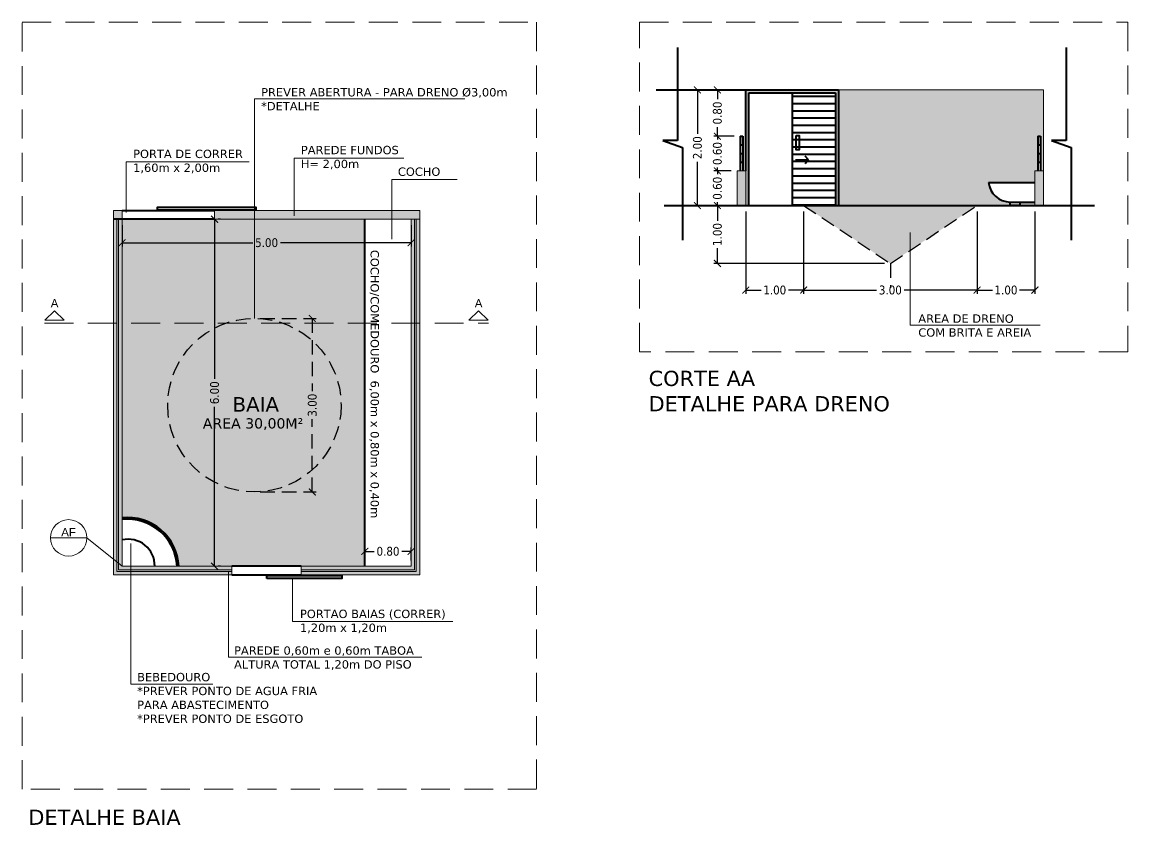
# Model space of a CAD drawing. Header units: millimetres. Extents: x 2543 to 3089, y 1295 to 1485.
# Drawn here: x 2895.17 to 2914.3, y 1370.29 to 1384.17 of the extents above; entities that cross this region are included whole.
import ezdxf

# ---------------------------------------------------------------- set-up
doc = ezdxf.new("R2010")
doc.units = ezdxf.units.MM
doc.linetypes.add('DASHED', pattern=[0.75, 0.5, -0.25])
doc.linetypes.add('RAYITAS', pattern=[0.375, 0.25, -0.125])
doc.layers.get('Defpoints').update_dxf_attribs({"lineweight": 0})
for name, color, linetype, lineweight in [('AF-Indicação coluna', 5, 'Continuous', 20), ('AF-Textos coluna', 7, 'Continuous', 20), ('ARQ. Linha Grossa', 5, 'Continuous', 40), ('ARQ. Texto', 7, 'Continuous', 0)]:
    doc.layers.add(name, color=color, linetype=linetype, lineweight=lineweight)
doc.layers.add('ARQ. Hachura', color=7, linetype='Continuous', lineweight=0, true_color=0x9e9e9e)
doc.layers.add('Caixa', color=8, linetype='Continuous')
doc.styles.add('ARIAL', font='arial.ttf')
doc.styles.add('NICAZA', font='verdana.ttf', dxfattribs={"width": 0.85})
doc.styles.get("Standard").update_dxf_attribs({"font": 'arial.ttf'})
doc.dimstyles.new('esc-100', dxfattribs={"dimscale": 0.85, "dimtxt": 0.18, "dimasz": 0.14, "dimexe": 0.075, "dimexo": 0.12, "dimgap": 0.06, "dimtad": 0, "dimzin": 0, "dimdsep": 46, "dimtxsty": 'NICAZA', "dimblk": 'ARCHTICK', "dimcen": 0.09, "dimclrd": 7, "dimclre": 7, "dimclrt": 7, "dimadec": 1, "dimazin": 0, "dimtfac": 1, "dimtofl": 0, "dimtmove": 0, "dimatfit": 3, "dimfxl": 1, "dimtolj": 1, "dimtzin": 0, "dimarcsym": 0})

# ---------------------------------------------------------------- blocks, each defined once
blk = doc.blocks.new('_ArchTick')
at = {"color": 0, "linetype": 'ByBlock', "const_width": 0.15}
blk.add_lwpolyline([(-0.5, -0.5), (0.5, 0.5)], dxfattribs=at)
blk = doc.blocks.new('*D176')
at = {"layer": 'AF-Indicação coluna', "color": 7, "lineweight": -2, "transparency": 16777216}
for p, q in [((2896.901, 1380.66), (2896.901, 1380.292)), ((2901.901, 1380.66), (2901.901, 1380.292)), ((2896.901, 1380.356), (2899.161, 1380.356)), ((2901.901, 1380.356), (2899.641, 1380.356))]:
    blk.add_line(p, q, dxfattribs=at)
at = {"layer": 'Defpoints', "color": 0, "transparency": 16777216}
for p in [(2896.901, 1380.762), (2901.901, 1380.762), (2901.901, 1380.356)]:
    blk.add_point(p, dxfattribs=at)
at = {"layer": 'AF-Indicação coluna', "color": 7, "lineweight": -2, "transparency": 16777216, "xscale": 0.119, "yscale": 0.119, "zscale": 0.119, "rotation": 180}
blk.add_blockref('_ArchTick', (2896.901, 1380.356), dxfattribs=at)
at = {"layer": 'AF-Indicação coluna', "color": 7, "lineweight": -2, "transparency": 16777216, "xscale": 0.119, "yscale": 0.119, "zscale": 0.119}
blk.add_blockref('_ArchTick', (2901.901, 1380.356), dxfattribs=at)
at = {"layer": 'AF-Indicação coluna', "color": 7, "transparency": 16777216, "insert": (2899.401, 1380.356), "char_height": 0.153, "attachment_point": 5, "style": 'NICAZA'}
blk.add_mtext('\\A1;5.00', dxfattribs=at)
blk = doc.blocks.new('*D177')
at = {"layer": 'AF-Indicação coluna', "color": 7, "lineweight": -2, "transparency": 16777216}
for p, q in [((2898.501, 1380.762), (2898.501, 1378.004)), ((2898.603, 1380.762), (2898.565, 1380.762)), ((2898.501, 1374.762), (2898.501, 1377.519)), ((2898.603, 1374.762), (2898.565, 1374.762))]:
    blk.add_line(p, q, dxfattribs=at)
at = {"layer": 'Defpoints', "color": 0, "transparency": 16777216}
for p in [(2898.501, 1380.762), (2898.501, 1374.762), (2898.501, 1374.762)]:
    blk.add_point(p, dxfattribs=at)
at = {"layer": 'AF-Indicação coluna', "color": 7, "lineweight": -2, "transparency": 16777216, "xscale": 0.119, "yscale": 0.119, "zscale": 0.119}
for p, rotation in [((2898.501, 1380.762), 90), ((2898.501, 1374.762), 270)]:
    blk.add_blockref('_ArchTick', p, dxfattribs=dict(at, rotation=rotation))
at = {"layer": 'AF-Indicação coluna', "color": 7, "transparency": 16777216, "insert": (2898.501, 1377.762), "char_height": 0.153, "attachment_point": 5, "rotation": 90, "style": 'NICAZA'}
blk.add_mtext('\\A1;6.00', dxfattribs=at)
blk = doc.blocks.new('*D178')
at = {"layer": 'AF-Indicação coluna', "color": 7, "lineweight": -2, "transparency": 16777216}
for p, q in [((2901.101, 1374.864), (2901.101, 1375.084)), ((2901.101, 1375.02), (2901.259, 1375.02)), ((2901.901, 1375.02), (2901.743, 1375.02)), ((2901.901, 1374.864), (2901.901, 1375.084))]:
    blk.add_line(p, q, dxfattribs=at)
at = {"layer": 'Defpoints', "color": 0, "transparency": 16777216}
for p in [(2901.901, 1375.02), (2901.101, 1374.762), (2901.901, 1374.762)]:
    blk.add_point(p, dxfattribs=at)
at = {"layer": 'AF-Indicação coluna', "color": 7, "lineweight": -2, "transparency": 16777216, "xscale": 0.119, "yscale": 0.119, "zscale": 0.119, "rotation": 180}
blk.add_blockref('_ArchTick', (2901.101, 1375.02), dxfattribs=at)
at = {"layer": 'AF-Indicação coluna', "color": 7, "lineweight": -2, "transparency": 16777216, "xscale": 0.119, "yscale": 0.119, "zscale": 0.119}
blk.add_blockref('_ArchTick', (2901.901, 1375.02), dxfattribs=at)
at = {"layer": 'AF-Indicação coluna', "color": 7, "transparency": 16777216, "insert": (2901.501, 1375.02), "char_height": 0.153, "attachment_point": 5, "style": 'NICAZA'}
blk.add_mtext('\\A1;0.80', dxfattribs=at)
blk = doc.blocks.new('*D179')
at = {"layer": 'Caixa', "color": 7, "linetype": 'RAYITAS', "lineweight": -2, "transparency": 16777216}
for p, q in [((2899.292, 1379.047), (2900.256, 1379.047)), ((2900.192, 1379.047), (2900.192, 1377.788)), ((2900.192, 1376.047), (2900.192, 1377.307)), ((2899.292, 1376.047), (2900.256, 1376.047))]:
    blk.add_line(p, q, dxfattribs=at)
at = {"layer": 'Defpoints', "color": 0, "linetype": 'RAYITAS', "transparency": 16777216}
for p in [(2899.19, 1379.047), (2899.19, 1376.047), (2900.192, 1376.047)]:
    blk.add_point(p, dxfattribs=at)
at = {"layer": 'Caixa', "color": 7, "linetype": 'RAYITAS', "lineweight": -2, "transparency": 16777216, "xscale": 0.119, "yscale": 0.119, "zscale": 0.119}
for p, rotation in [((2900.192, 1379.047), 90), ((2900.192, 1376.047), 270)]:
    blk.add_blockref('_ArchTick', p, dxfattribs=dict(at, rotation=rotation))
at = {"layer": 'Caixa', "color": 7, "linetype": 'RAYITAS', "transparency": 16777216, "insert": (2900.192, 1377.547), "char_height": 0.153, "attachment_point": 5, "rotation": 90, "style": 'NICAZA'}
blk.add_mtext('\\A1;3.00', dxfattribs=at)
blk = doc.blocks.new('*D180')
at = {"layer": 'AF-Indicação coluna', "color": 7, "lineweight": -2, "transparency": 16777216}
for p, q in [((2907.691, 1380.896), (2907.691, 1379.473)), ((2908.691, 1380.896), (2908.691, 1379.473)), ((2907.691, 1379.537), (2907.955, 1379.537)), ((2908.691, 1379.537), (2908.427, 1379.537))]:
    blk.add_line(p, q, dxfattribs=at)
at = {"layer": 'Defpoints', "color": 0, "transparency": 16777216}
for p in [(2907.691, 1380.998), (2908.691, 1380.998), (2908.691, 1379.537)]:
    blk.add_point(p, dxfattribs=at)
at = {"layer": 'AF-Indicação coluna', "color": 7, "lineweight": -2, "transparency": 16777216, "xscale": 0.119, "yscale": 0.119, "zscale": 0.119, "rotation": 180}
blk.add_blockref('_ArchTick', (2907.691, 1379.537), dxfattribs=at)
at = {"layer": 'AF-Indicação coluna', "color": 7, "lineweight": -2, "transparency": 16777216, "xscale": 0.119, "yscale": 0.119, "zscale": 0.119}
blk.add_blockref('_ArchTick', (2908.691, 1379.537), dxfattribs=at)
at = {"layer": 'AF-Indicação coluna', "color": 7, "transparency": 16777216, "insert": (2908.191, 1379.537), "char_height": 0.153, "attachment_point": 5, "style": 'NICAZA'}
blk.add_mtext('\\A1;1.00', dxfattribs=at)
blk = doc.blocks.new('*D181')
at = {"layer": 'AF-Indicação coluna', "color": 7, "lineweight": -2, "transparency": 16777216}
for p, q in [((2908.691, 1380.896), (2908.691, 1379.473)), ((2911.691, 1380.896), (2911.691, 1379.473)), ((2908.691, 1379.537), (2909.95, 1379.537)), ((2911.691, 1379.537), (2910.432, 1379.537))]:
    blk.add_line(p, q, dxfattribs=at)
at = {"layer": 'Defpoints', "color": 0, "transparency": 16777216}
for p in [(2908.691, 1380.998), (2911.691, 1380.998), (2911.691, 1379.537)]:
    blk.add_point(p, dxfattribs=at)
at = {"layer": 'AF-Indicação coluna', "color": 7, "lineweight": -2, "transparency": 16777216, "xscale": 0.119, "yscale": 0.119, "zscale": 0.119, "rotation": 180}
blk.add_blockref('_ArchTick', (2908.691, 1379.537), dxfattribs=at)
at = {"layer": 'AF-Indicação coluna', "color": 7, "lineweight": -2, "transparency": 16777216, "xscale": 0.119, "yscale": 0.119, "zscale": 0.119}
blk.add_blockref('_ArchTick', (2911.691, 1379.537), dxfattribs=at)
at = {"layer": 'AF-Indicação coluna', "color": 7, "transparency": 16777216, "insert": (2910.191, 1379.537), "char_height": 0.153, "attachment_point": 5, "style": 'NICAZA'}
blk.add_mtext('\\A1;3.00', dxfattribs=at)
blk = doc.blocks.new('*D182')
at = {"layer": 'AF-Indicação coluna', "color": 7, "lineweight": -2, "transparency": 16777216}
for p, q in [((2911.691, 1380.896), (2911.691, 1379.473)), ((2912.691, 1380.896), (2912.691, 1379.473)), ((2911.691, 1379.537), (2911.955, 1379.537)), ((2912.691, 1379.537), (2912.427, 1379.537))]:
    blk.add_line(p, q, dxfattribs=at)
at = {"layer": 'Defpoints', "color": 0, "transparency": 16777216}
for p in [(2911.691, 1380.998), (2912.691, 1380.998), (2912.691, 1379.537)]:
    blk.add_point(p, dxfattribs=at)
at = {"layer": 'AF-Indicação coluna', "color": 7, "lineweight": -2, "transparency": 16777216, "xscale": 0.119, "yscale": 0.119, "zscale": 0.119, "rotation": 180}
blk.add_blockref('_ArchTick', (2911.691, 1379.537), dxfattribs=at)
at = {"layer": 'AF-Indicação coluna', "color": 7, "lineweight": -2, "transparency": 16777216, "xscale": 0.119, "yscale": 0.119, "zscale": 0.119}
blk.add_blockref('_ArchTick', (2912.691, 1379.537), dxfattribs=at)
at = {"layer": 'AF-Indicação coluna', "color": 7, "transparency": 16777216, "insert": (2912.191, 1379.537), "char_height": 0.153, "attachment_point": 5, "style": 'NICAZA'}
blk.add_mtext('\\A1;1.00', dxfattribs=at)
blk = doc.blocks.new('*D183')
at = {"layer": 'AF-Indicação coluna', "color": 7, "lineweight": -2, "transparency": 16777216}
for p, q in [((2907.589, 1380.998), (2907.135, 1380.998)), ((2907.199, 1380.998), (2907.199, 1380.734)), ((2907.199, 1379.998), (2907.199, 1380.262)), ((2910.089, 1379.998), (2907.135, 1379.998))]:
    blk.add_line(p, q, dxfattribs=at)
at = {"layer": 'Defpoints', "color": 0, "transparency": 16777216}
for p in [(2907.691, 1380.998), (2907.199, 1379.998), (2910.191, 1379.998)]:
    blk.add_point(p, dxfattribs=at)
at = {"layer": 'AF-Indicação coluna', "color": 7, "lineweight": -2, "transparency": 16777216, "xscale": 0.119, "yscale": 0.119, "zscale": 0.119}
for p, rotation in [((2907.199, 1380.998), 90), ((2907.199, 1379.998), 270)]:
    blk.add_blockref('_ArchTick', p, dxfattribs=dict(at, rotation=rotation))
at = {"layer": 'AF-Indicação coluna', "color": 7, "transparency": 16777216, "insert": (2907.199, 1380.498), "char_height": 0.153, "attachment_point": 5, "rotation": 90, "style": 'NICAZA'}
blk.add_mtext('\\A1;1.00', dxfattribs=at)
blk = doc.blocks.new('*D184')
at = {"layer": 'AF-Indicação coluna', "color": 7, "lineweight": -2, "transparency": 16777216}
for p, q in [((2907.439, 1381.598), (2907.135, 1381.598)), ((2907.199, 1381.598), (2907.199, 1381.54)), ((2907.199, 1380.998), (2907.199, 1381.056)), ((2907.439, 1380.998), (2907.135, 1380.998))]:
    blk.add_line(p, q, dxfattribs=at)
at = {"layer": 'Defpoints', "color": 0, "transparency": 16777216}
for p in [(2907.199, 1381.598), (2907.541, 1381.598), (2907.541, 1380.998)]:
    blk.add_point(p, dxfattribs=at)
at = {"layer": 'AF-Indicação coluna', "color": 7, "lineweight": -2, "transparency": 16777216, "xscale": 0.119, "yscale": 0.119, "zscale": 0.119}
for p, rotation in [((2907.199, 1381.598), 90), ((2907.199, 1380.998), 270)]:
    blk.add_blockref('_ArchTick', p, dxfattribs=dict(at, rotation=rotation))
at = {"layer": 'AF-Indicação coluna', "color": 7, "transparency": 16777216, "insert": (2907.199, 1381.298), "char_height": 0.153, "attachment_point": 5, "rotation": 90, "style": 'NICAZA'}
blk.add_mtext('\\A1;0.60', dxfattribs=at)
blk = doc.blocks.new('*D185')
at = {"layer": 'AF-Indicação coluna', "color": 7, "lineweight": -2, "transparency": 16777216}
for p, q in [((2907.489, 1382.198), (2907.135, 1382.198)), ((2907.199, 1382.198), (2907.199, 1382.14)), ((2907.199, 1381.598), (2907.199, 1381.656)), ((2907.439, 1381.598), (2907.135, 1381.598))]:
    blk.add_line(p, q, dxfattribs=at)
at = {"layer": 'Defpoints', "color": 0, "transparency": 16777216}
for p in [(2907.199, 1382.198), (2907.591, 1382.198), (2907.541, 1381.598)]:
    blk.add_point(p, dxfattribs=at)
at = {"layer": 'AF-Indicação coluna', "color": 7, "lineweight": -2, "transparency": 16777216, "xscale": 0.119, "yscale": 0.119, "zscale": 0.119}
for p, rotation in [((2907.199, 1382.198), 90), ((2907.199, 1381.598), 270)]:
    blk.add_blockref('_ArchTick', p, dxfattribs=dict(at, rotation=rotation))
at = {"layer": 'AF-Indicação coluna', "color": 7, "transparency": 16777216, "insert": (2907.199, 1381.898), "char_height": 0.153, "attachment_point": 5, "rotation": 90, "style": 'NICAZA'}
blk.add_mtext('\\A1;0.60', dxfattribs=at)
blk = doc.blocks.new('*D186')
at = {"layer": 'AF-Indicação coluna', "color": 7, "lineweight": -2, "transparency": 16777216}
for p, q in [((2907.589, 1382.998), (2906.79, 1382.998)), ((2906.854, 1382.998), (2906.854, 1382.239)), ((2906.854, 1380.998), (2906.854, 1381.757)), ((2907.589, 1380.998), (2906.79, 1380.998))]:
    blk.add_line(p, q, dxfattribs=at)
at = {"layer": 'Defpoints', "color": 0, "transparency": 16777216}
for p in [(2906.854, 1382.998), (2907.691, 1382.998), (2907.691, 1380.998)]:
    blk.add_point(p, dxfattribs=at)
at = {"layer": 'AF-Indicação coluna', "color": 7, "lineweight": -2, "transparency": 16777216, "xscale": 0.119, "yscale": 0.119, "zscale": 0.119}
for p, rotation in [((2906.854, 1382.998), 90), ((2906.854, 1380.998), 270)]:
    blk.add_blockref('_ArchTick', p, dxfattribs=dict(at, rotation=rotation))
at = {"layer": 'AF-Indicação coluna', "color": 7, "transparency": 16777216, "insert": (2906.854, 1381.998), "char_height": 0.153, "attachment_point": 5, "rotation": 90, "style": 'NICAZA'}
blk.add_mtext('\\A1;2.00', dxfattribs=at)
blk = doc.blocks.new('*D187')
at = {"layer": 'AF-Indicação coluna', "color": 7, "lineweight": -2, "transparency": 16777216}
for p, q in [((2907.489, 1382.998), (2907.135, 1382.998)), ((2907.199, 1382.998), (2907.199, 1382.84)), ((2907.489, 1382.198), (2907.135, 1382.198)), ((2907.199, 1382.198), (2907.199, 1382.356))]:
    blk.add_line(p, q, dxfattribs=at)
at = {"layer": 'Defpoints', "color": 0, "transparency": 16777216}
for p in [(2907.199, 1382.998), (2907.591, 1382.998), (2907.591, 1382.198)]:
    blk.add_point(p, dxfattribs=at)
at = {"layer": 'AF-Indicação coluna', "color": 7, "lineweight": -2, "transparency": 16777216, "xscale": 0.119, "yscale": 0.119, "zscale": 0.119}
for p, rotation in [((2907.199, 1382.998), 90), ((2907.199, 1382.198), 270)]:
    blk.add_blockref('_ArchTick', p, dxfattribs=dict(at, rotation=rotation))
at = {"layer": 'AF-Indicação coluna', "color": 7, "transparency": 16777216, "insert": (2907.199, 1382.598), "char_height": 0.153, "attachment_point": 5, "rotation": 90, "style": 'NICAZA'}
blk.add_mtext('\\A1;0.80', dxfattribs=at)

msp = doc.modelspace()

# ---------------------------------------------------------------- hatches: boundary and pattern name
at = {"layer": 'ARQ. Hachura', "true_color": 0xb8906b, "transparency": 33554625}
h = msp.add_hatch(color=33, dxfattribs=at)
h.dxf.hatch_style = 1
h.paths.add_polyline_path([(2909.241, 1382.948), (2909.241, 1380.998), (2909.291, 1380.998), (2909.291, 1382.998), (2907.691, 1382.998), (2907.691, 1381.598), (2907.691, 1380.998), (2907.741, 1380.998), (2907.741, 1382.948)])
at = {"layer": 'ARQ. Hachura', "true_color": 0x636466, "transparency": 33554457}
h = msp.add_hatch(color=251, dxfattribs=at)
h.dxf.hatch_style = 1
h.paths.add_polyline_path([(2912.263, 1380.998), (2912.263, 1381.058, -0.378247), (2911.891, 1381.398), (2912.691, 1381.398), (2912.691, 1381.598), (2912.741, 1381.598), (2912.741, 1382.198), (2912.791, 1382.198), (2912.791, 1381.598), (2912.841, 1381.598), (2912.841, 1382.998), (2909.291, 1382.998), (2909.291, 1380.998)])
at = {"layer": 'ARQ. Hachura', "true_color": 0xb8906b, "transparency": 33554625}
h = msp.add_hatch(color=33, dxfattribs=at)
h.dxf.hatch_style = 1
h.paths.add_polyline_path([(2907.641, 1381.898), (2907.591, 1381.898), (2907.591, 1381.748), (2907.641, 1381.748)])
h.paths.add_polyline_path([(2907.641, 1382.198), (2907.591, 1382.198), (2907.591, 1382.048), (2907.641, 1382.048)])
h = msp.add_hatch(color=33, dxfattribs=at)
h.dxf.hatch_style = 1
h.paths.add_polyline_path([(2912.741, 1381.748), (2912.791, 1381.748), (2912.791, 1381.898), (2912.741, 1381.898)])
h.paths.add_polyline_path([(2912.791, 1382.198), (2912.741, 1382.198), (2912.741, 1382.048), (2912.791, 1382.048)])
at = {"layer": 'ARQ. Hachura', "true_color": 0x636466, "transparency": 33554521}
h = msp.add_hatch(color=251, dxfattribs=at)
h.dxf.hatch_style = 1
h.paths.add_polyline_path([(2907.541, 1380.998), (2907.691, 1380.998), (2907.691, 1381.598), (2907.541, 1381.598)])
h.paths.add_polyline_path([(2912.841, 1381.598), (2912.691, 1381.598), (2912.691, 1380.998), (2912.841, 1380.998)])
at = {"layer": 'ARQ. Hachura', "true_color": 0x636466, "transparency": 33554457}
h = msp.add_hatch(color=251, dxfattribs=at)
h.dxf.hatch_style = 1
h.paths.add_polyline_path([(2912.691, 1380.998), (2912.691, 1381.058), (2912.431, 1381.058), (2912.431, 1380.998)])
at = {"layer": 'ARQ. Hachura', "true_color": 0x636466, "transparency": 33554521}
h = msp.add_hatch(color=251, dxfattribs=at)
h.dxf.hatch_style = 1
h.paths.add_polyline_path([(2898.801, 1374.762), (2897.052, 1374.762), (2897.052, 1374.612), (2898.801, 1374.612)])
h.paths.add_polyline_path([(2897.052, 1374.762), (2896.751, 1374.762), (2896.751, 1374.612), (2897.052, 1374.612)])
h.paths.add_polyline_path([(2902.051, 1374.762), (2900.001, 1374.762), (2900.001, 1374.612), (2902.051, 1374.612)])
h.paths.add_polyline_path([(2902.051, 1380.912), (2898.501, 1380.912), (2898.501, 1380.762), (2902.051, 1380.762)])
h.paths.add_polyline_path([(2896.901, 1380.912), (2896.751, 1380.912), (2896.751, 1380.762), (2896.901, 1380.762)])
at = {"layer": 'ARQ. Hachura', "true_color": 0x636466, "transparency": 33554687}
h = msp.add_hatch(dxfattribs=at)
h.set_pattern_fill('AR-CONC', color=251, scale=0.01)
h.set_pattern_definition([(50, (1517.387975, 1186.01307), (0.0717260183, -0.0062752135), [0.0075, -0.0825]), (355, (1517.387975, 1186.01307), (-0.0138751334, 0.0752192134), [0.006, -0.066]), (100.4514445, (1517.39395, 1186.012545), (0.0578508847, 0.068943999), [0.0063740192, -0.0701142112]), (46.1842, (1517.387975, 1186.03307), (0.106724133, -0.016551928), [0.01125, -0.12375]), (96.6356355, (1517.39687, 1186.03169), (0.0934661946, 0.09741186), [0.009561034, -0.105171376]), (351.184164, (1517.38797, 1186.03307), (0.0934661945, 0.09741186), [0.009, -0.099]), (21, (1517.397975, 1186.02807), (0.0596907052, -0.040261889), [0.0075, -0.0825]), (326, (1517.397975, 1186.02807), (0.024331533, 0.0725150045), [0.006, -0.066]), (71.451445, (1517.40295, 1186.02471), (0.0840222377, 0.0322531153), [0.006374019, -0.0701142112]), (37.5, (1517.387975, 1186.013068), (0.00121598553, 0.0332893854), [0, -0.0652, 0, -0.067, 0, -0.06625]), (7.5, (1517.387975, 1186.01307), (0.0263069537, 0.0394411712), [0, -0.0382, 0, -0.0637, 0, -0.02525]), (327.5, (1517.365675, 1186.013068), (0.0533822436, -0.00225548717), [0, -0.025, 0, -0.078, 0, -0.1035]), (317.5, (1517.355675, 1186.01307), (0.058318617, 0.0100104982), [0, -0.0325, 0, -0.0518, 0, -0.0735])])
h.paths.add_polyline_path([(2908.691, 1380.998), (2910.191, 1379.998), (2911.691, 1380.998)])
at = {"layer": 'ARQ. Hachura', "true_color": 0x636466, "transparency": 33554521}
h = msp.add_hatch(color=251, dxfattribs=at)
h.dxf.hatch_style = 1
h.paths.add_polyline_path([(2896.901, 1380.762), (2896.751, 1380.762), (2896.751, 1374.762), (2896.901, 1374.762)])
at = {"layer": 'ARQ. Hachura', "true_color": 0x636466, "transparency": 33554592}
h = msp.add_hatch(color=251, dxfattribs=at)
h.dxf.hatch_style = 1
h.paths.add_polyline_path([(2896.841, 1380.762), (2896.811, 1380.762), (2896.811, 1374.672), (2898.801, 1374.672), (2898.801, 1374.702), (2896.841, 1374.702)])
at = {"layer": 'ARQ. Hachura', "true_color": 0xe8dbcf, "transparency": 33554508}
h = msp.add_hatch(color=254, dxfattribs=at)
h.dxf.hatch_style = 1
h.paths.add_polyline_path([(2901.101, 1380.762), (2898.501, 1380.762), (2896.901, 1380.762), (2896.901, 1375.599, -0.431502), (2897.882, 1374.762), (2898.801, 1374.762), (2900.001, 1374.762), (2901.101, 1374.762)])
at = {"layer": 'ARQ. Hachura', "true_color": 0x636466, "transparency": 33554687}
h = msp.add_hatch(color=251, dxfattribs=at)
h.dxf.hatch_style = 1
h.paths.add_polyline_path([(2901.991, 1380.762), (2901.961, 1380.762), (2901.961, 1374.702), (2900.001, 1374.702), (2900.001, 1374.672), (2901.991, 1374.672)])
at = {"layer": 'ARQ. Hachura', "true_color": 0x636466, "transparency": 33554521}
h = msp.add_hatch(color=251, dxfattribs=at)
h.dxf.hatch_style = 1
h.paths.add_polyline_path([(2901.901, 1374.762), (2902.051, 1374.762), (2902.051, 1380.762), (2901.901, 1380.762)])
at = {"layer": 'ARQ. Linha Grossa', "true_color": 0x636466, "transparency": 33554539}
h = msp.add_hatch(dxfattribs=at)
h.set_pattern_fill('ANSI31', color=251, angle=135)
h.set_pattern_definition([(180, (1517.38797, 1186.01307), (-1e-17, -0.125), [])])
h.paths.add_polyline_path([(2908.491, 1380.998), (2909.241, 1380.998), (2909.241, 1382.948), (2908.491, 1382.948)])

# ---------------------------------------------------------------- linework, layer by layer
at = {"layer": 'AF-Indicação coluna'}
for p, q in [((2909.291, 1382.998), (2912.841, 1382.998)), ((2912.841, 1381.598), (2912.841, 1382.998)), ((2907.591, 1382.198), (2907.591, 1382.048)), ((2907.641, 1382.198), (2907.641, 1382.048)), ((2912.741, 1382.198), (2912.741, 1382.048)), ((2912.791, 1382.198), (2912.791, 1382.048)), ((2907.591, 1381.898), (2907.591, 1381.748)), ((2907.641, 1381.898), (2907.641, 1381.748)), ((2912.741, 1381.898), (2912.741, 1381.748)), ((2912.791, 1381.898), (2912.791, 1381.748)), ((2907.541, 1381.598), (2907.541, 1380.998)), ((2907.541, 1381.598), (2907.691, 1381.598)), ((2907.691, 1381.598), (2907.691, 1380.998)), ((2912.691, 1381.598), (2912.691, 1380.998)), ((2912.691, 1381.598), (2912.841, 1381.598)), ((2912.841, 1381.598), (2912.841, 1380.998)), ((2896.751, 1374.612), (2896.751, 1380.912)), ((2896.901, 1380.912), (2896.751, 1380.912)), ((2896.901, 1380.762), (2896.901, 1380.912)), ((2902.051, 1380.912), (2898.501, 1380.912)), ((2898.501, 1380.762), (2898.501, 1380.912)), ((2902.051, 1374.612), (2902.051, 1380.912)), ((2896.901, 1374.762), (2896.901, 1380.762)), ((2902.051, 1380.762), (2898.501, 1380.762)), ((2901.901, 1374.762), (2901.901, 1380.762)), ((2895.661, 1375.253), (2896.291, 1375.253)), ((2896.291, 1375.253), (2896.901, 1374.762)), ((2898.801, 1374.762), (2896.901, 1374.762)), ((2898.801, 1374.762), (2898.801, 1374.612)), ((2900.001, 1374.762), (2901.901, 1374.762)), ((2900.001, 1374.762), (2900.001, 1374.612)), ((2898.801, 1374.612), (2896.751, 1374.612)), ((2900.001, 1374.612), (2902.051, 1374.612))]:
    msp.add_line(p, q, dxfattribs=at)
at = {"layer": 'AF-Indicação coluna', "color": 251, "linetype": 'DASHED', "true_color": 0x636466}
for p, q in [((2895.733, 1379.181), (2895.566, 1379.014)), ((2895.733, 1379.181), (2895.9, 1379.014)), ((2903.068, 1379.181), (2902.901, 1379.014)), ((2903.068, 1379.181), (2903.235, 1379.014)), ((2895.559, 1378.964), (2903.239, 1378.964)), ((2895.9, 1379.014), (2895.566, 1379.014)), ((2903.235, 1379.014), (2902.901, 1379.014))]:
    msp.add_line(p, q, dxfattribs=at)
for points in [[(2895.172, 1384.17), (2904.072, 1384.17), (2904.072, 1370.91), (2895.172, 1370.91)], [(2905.853, 1384.17), (2914.3, 1384.17), (2914.3, 1378.47), (2905.853, 1378.47)]]:
    msp.add_lwpolyline(points, close=True, dxfattribs=at)
at = {"layer": 'AF-Indicação coluna', "color": 7}
for points in [[(2898.801, 1374.672), (2896.811, 1374.672), (2896.811, 1380.762)], [(2898.801, 1374.702), (2896.841, 1374.702), (2896.841, 1380.762)], [(2900.001, 1374.702), (2901.961, 1374.702), (2901.961, 1380.762)], [(2900.001, 1374.672), (2901.991, 1374.672), (2901.991, 1380.762)]]:
    msp.add_lwpolyline(points, dxfattribs=at)
at = {"layer": 'AF-Indicação coluna'}
msp.add_circle((2895.976, 1375.253), 0.315, dxfattribs=at)
at = {"layer": 'ARQ. Linha Grossa', "color": 251, "true_color": 0x636466}
for p, q in [((2906.509, 1383.729), (2906.509, 1382.122)), ((2913.23, 1383.729), (2913.23, 1382.122)), ((2906.137, 1382.998), (2909.291, 1382.998)), ((2907.691, 1381.598), (2907.691, 1382.998)), ((2907.741, 1380.998), (2907.741, 1382.948)), ((2907.741, 1382.948), (2909.241, 1382.948)), ((2908.491, 1382.948), (2908.491, 1380.998)), ((2909.241, 1382.948), (2909.241, 1380.998)), ((2909.291, 1382.998), (2909.291, 1380.998)), ((2907.591, 1382.198), (2907.641, 1382.198)), ((2907.591, 1382.198), (2907.591, 1381.598)), ((2907.641, 1382.198), (2907.641, 1381.598)), ((2912.741, 1382.198), (2912.791, 1382.198)), ((2912.741, 1382.198), (2912.741, 1381.598)), ((2912.791, 1382.198), (2912.791, 1381.598)), ((2906.509, 1382.122), (2906.258, 1382.122)), ((2906.258, 1382.122), (2906.598, 1382.002)), ((2906.598, 1382.002), (2906.598, 1380.402)), ((2907.591, 1382.048), (2907.641, 1382.048)), ((2912.741, 1382.048), (2912.791, 1382.048)), ((2913.23, 1382.122), (2912.979, 1382.122)), ((2912.979, 1382.122), (2913.319, 1382.002)), ((2913.319, 1382.002), (2913.319, 1380.402)), ((2907.591, 1381.898), (2907.641, 1381.898)), ((2908.774, 1381.786), (2908.716, 1381.852)), ((2912.741, 1381.898), (2912.791, 1381.898)), ((2907.591, 1381.748), (2907.641, 1381.748)), ((2908.551, 1381.786), (2908.774, 1381.786)), ((2908.774, 1381.786), (2908.716, 1381.72)), ((2912.741, 1381.748), (2912.791, 1381.748)), ((2911.891, 1381.398), (2912.691, 1381.398)), ((2912.263, 1381.058), (2912.691, 1381.058)), ((2896.901, 1380.912), (2898.501, 1380.912)), ((2906.28, 1380.998), (2913.724, 1380.998)), ((2898.501, 1380.762), (2896.751, 1380.762)), ((2901.101, 1374.762), (2901.101, 1380.762)), ((2900.001, 1374.762), (2898.801, 1374.762)), ((2898.801, 1374.612), (2900.001, 1374.612))]:
    msp.add_line(p, q, dxfattribs=at)
for points in [[(2908.563, 1382.209), (2908.614, 1382.209), (2908.614, 1381.964), (2908.563, 1381.964)], [(2912.263, 1381.058), (2912.431, 1381.058), (2912.431, 1380.998), (2912.263, 1380.998)], [(2897.513, 1380.921), (2897.513, 1380.971), (2899.213, 1380.971), (2899.213, 1380.921)], [(2899.405, 1374.552), (2899.405, 1374.602), (2900.705, 1374.602), (2900.705, 1374.552)]]:
    msp.add_lwpolyline(points, close=True, dxfattribs=at)
for centre, radius, start, end in [((2912.269, 1381.439), 0.381, 186.1053, 268.9811), ((2896.997, 1374.718), 0.886, 2.849, 96.2102), ((2896.997, 1374.718), 0.856, 2.849, 96.2102), ((2897.006, 1374.769), 0.461, 359.1491, 103.189)]:
    msp.add_arc(centre, radius, start, end, dxfattribs=at)
at = {"layer": 'ARQ. Texto'}
for p, q in [((2899.19, 1379.047), (2899.19, 1382.841)), ((2899.19, 1382.841), (2902.831, 1382.841)), ((2899.875, 1380.82), (2899.875, 1381.819)), ((2899.875, 1381.819), (2901.777, 1381.819)), ((2896.973, 1380.88), (2896.973, 1381.753)), ((2896.973, 1381.753), (2899.097, 1381.753)), ((2901.567, 1380.416), (2901.567, 1381.45)), ((2901.567, 1381.45), (2902.696, 1381.45)), ((2910.535, 1378.929), (2910.535, 1380.53)), ((2910.535, 1378.929), (2912.785, 1378.929)), ((2897.052, 1375.155), (2897.052, 1372.724)), ((2898.744, 1374.672), (2898.744, 1373.19)), ((2899.851, 1374.552), (2899.851, 1373.808)), ((2899.851, 1373.808), (2902.622, 1373.808)), ((2898.744, 1373.19), (2902.085, 1373.19)), ((2897.052, 1372.724), (2898.472, 1372.724))]:
    msp.add_line(p, q, dxfattribs=at)
at = {"layer": 'Caixa', "linetype": 'RAYITAS'}
for p, q in [((2908.691, 1380.998), (2910.191, 1379.998)), ((2910.191, 1379.998), (2911.691, 1380.998)), ((2910.191, 1379.998), (2910.191, 1379.573))]:
    msp.add_line(p, q, dxfattribs=at)
msp.add_circle((2899.19, 1377.547), 1.5, dxfattribs=at)

# ---------------------------------------------------------------- texts
at = {"layer": 'AF-Textos coluna', "width": 0.67776, "attachment_point": 8, "line_spacing_factor": 0.798, "style": 'ARIAL'}
for s, insert, char_height in [('A', (2895.733, 1379.24), 0.141), ('A', (2903.068, 1379.24), 0.141), ('AF', (2895.975, 1375.282), 0.1412)]:
    msp.add_mtext(s, dxfattribs=dict(at, insert=insert, char_height=char_height))
at = {"layer": 'ARQ. Texto', "attachment_point": 1}
for s, insert, char_height, width in [('{\\fVerdana|b0|i0|c0|p34;PREVER ABERTURA - PARA DRENO Ø3,00m\\P*DETALHE}', (2899.306, 1383.029), 0.14391, 4.37895), ('{\\fVerdana|b0|i0|c0|p34;PAREDE FUNDOS H= 2,00m }', (2899.994, 1382.03), 0.14391, 1.87396), ('{\\fVerdana|b0|i0|c0|p34;PORTA DE CORRER 1,60m x 2,00m}', (2897.092, 1381.964), 0.14391, 2.57545), ('{\\fVerdana|b0|i0|c0|p34;COCHO }', (2901.672, 1381.656), 0.14391, 2.51468), ('{\\fVerdana|b0|i0|c0|p34;AREA DE DRENO \\PCOM BRITA E AREIA}', (2910.674, 1379.116), 0.14391, 3.24782), ('{\\fVerdana|b0|i0|c0|p34;CORTE AA\\PDETALHE PARA DRENO}', (2906.009, 1378.142), 0.26291, 7.58737), ('{\\fVerdana|b0|i0|c0|p34;BAIA}', (2898.811, 1377.686), 0.24977, 7.20832), ('{\\fVerdana|b0|i0|c0|p34;AREA 30,00M²}', (2898.298, 1377.321), 0.17726, 5.11574), ('{\\fVerdana|b0|i0|c0|p34;PORTAO BAIAS (CORRER) ^J1,20m x 1,20m}', (2899.978, 1374.011), 0.14391, 3.24782), ('{\\fVerdana|b0|i0|c0|p34;PAREDE 0,60m e 0,60m TABOA^JALTURA TOTAL 1,20m DO PISO }', (2898.838, 1373.377), 0.14391, 3.24782), ('{\\fVerdana|b0|i0|c0|p34;BEBEDOURO\\P*PREVER PONTO DE AGUA FRIA PARA ABASTECIMENTO\\P*PREVER PONTO DE ESGOTO}', (2897.162, 1372.918), 0.14391, 3.35782), ('{\\fVerdana|b0|i0|c0|p34;DETALHE BAIA}', (2895.28, 1370.554), 0.26291, 7.58737)]:
    msp.add_mtext(s, dxfattribs=dict(at, insert=insert, char_height=char_height, width=width))
at = {"layer": 'ARQ. Texto', "insert": (2901.584, 1380.232), "char_height": 0.14391, "width": 5.16107, "attachment_point": 1, "rotation": 270}
msp.add_mtext('{\\fVerdana|b0|i0|c0|p34;\\PCOCHO/COMEDOURO  6,00m x 0,80m x 0,40m}', dxfattribs=at)

# ---------------------------------------------------------------- dimensions: what is measured, and where the dimension line sits
at = {"layer": 'AF-Indicação coluna'}
for base, p1, p2, picture, middle in [((2906.854, 1382.998), (2907.691, 1380.998), (2907.691, 1382.998), '*D186', (2906.854, 1381.998)), ((2907.199, 1382.998), (2907.591, 1382.198), (2907.591, 1382.998), '*D187', (2907.199, 1382.598)), ((2907.199, 1382.198), (2907.541, 1381.598), (2907.591, 1382.198), '*D185', (2907.199, 1381.898)), ((2907.199, 1381.598), (2907.541, 1380.998), (2907.541, 1381.598), '*D184', (2907.199, 1381.298)), ((2907.199, 1379.998), (2907.691, 1380.998), (2910.191, 1379.998), '*D183', (2907.199, 1380.498)), ((2898.501, 1374.762), (2898.501, 1380.762), (2898.501, 1374.762), '*D177', (2898.501, 1377.762))]:
    dim = msp.add_linear_dim(base=base, p1=p1, p2=p2, angle=90, dimstyle='esc-100', dxfattribs=at)
    dim.commit()
    dim.dimension.update_dxf_attribs({"geometry": picture, "text_midpoint": middle})
for base, p1, p2, picture, middle in [((2908.691, 1379.537), (2907.691, 1380.998), (2908.691, 1380.998), '*D180', (2908.191, 1379.537)), ((2911.691, 1379.537), (2908.691, 1380.998), (2911.691, 1380.998), '*D181', (2910.191, 1379.537)), ((2912.691, 1379.537), (2911.691, 1380.998), (2912.691, 1380.998), '*D182', (2912.191, 1379.537)), ((2901.901, 1380.356), (2896.901, 1380.762), (2901.901, 1380.762), '*D176', (2899.401, 1380.356)), ((2901.901, 1375.02), (2901.101, 1374.762), (2901.901, 1374.762), '*D178', (2901.501, 1375.02))]:
    dim = msp.add_linear_dim(base=base, p1=p1, p2=p2, dimstyle='esc-100', dxfattribs=at)
    dim.commit()
    dim.dimension.update_dxf_attribs({"geometry": picture, "text_midpoint": middle})
at = {"layer": 'Caixa', "linetype": 'RAYITAS'}
dim = msp.add_linear_dim(base=(2900.192, 1376.047), p1=(2899.19, 1379.047), p2=(2899.19, 1376.047), angle=90, dimstyle='esc-100', dxfattribs=at)
dim.commit()
dim.dimension.update_dxf_attribs({"geometry": '*D179', "text_midpoint": (2900.192, 1377.547)})

doc.saveas('drawing.dxf')
